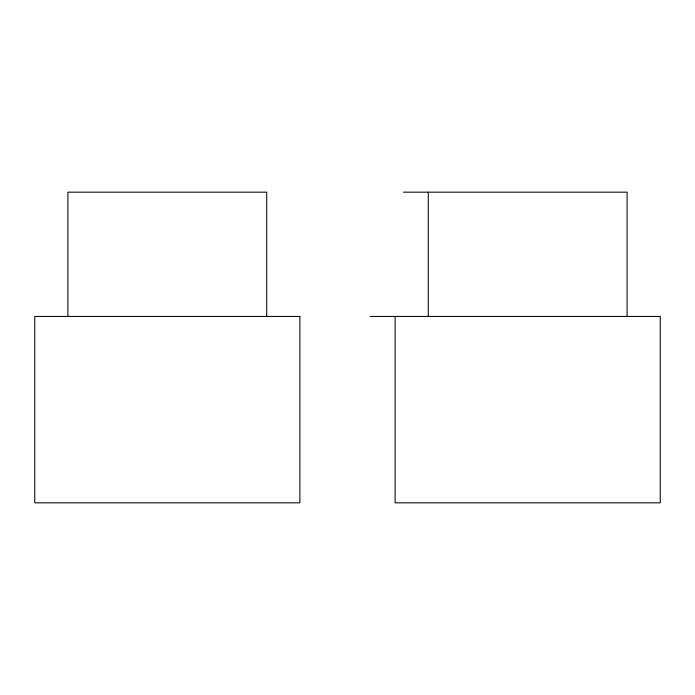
<?xml version="1.0" encoding="UTF-8"?>
<svg xmlns="http://www.w3.org/2000/svg" width="695" height="695" viewBox="0 0 695 695"><rect width="100%" height="100%" fill="white"/><g stroke="black" fill="none" stroke-linecap="round" stroke-linejoin="round"><path stroke-width="1.04" d="M403.421 192.167L627.099 192.167L627.099 316.434M370.261 316.434L660.25 316.434L660.25 502.832L395.116 502.832L395.116 316.434M428.276 192.167L428.276 316.434M266.724 316.434L266.724 192.167L67.901 192.167L67.901 316.434M299.884 316.434L34.75 316.434L34.75 502.832L299.884 502.832L299.884 316.434"/></g></svg>
